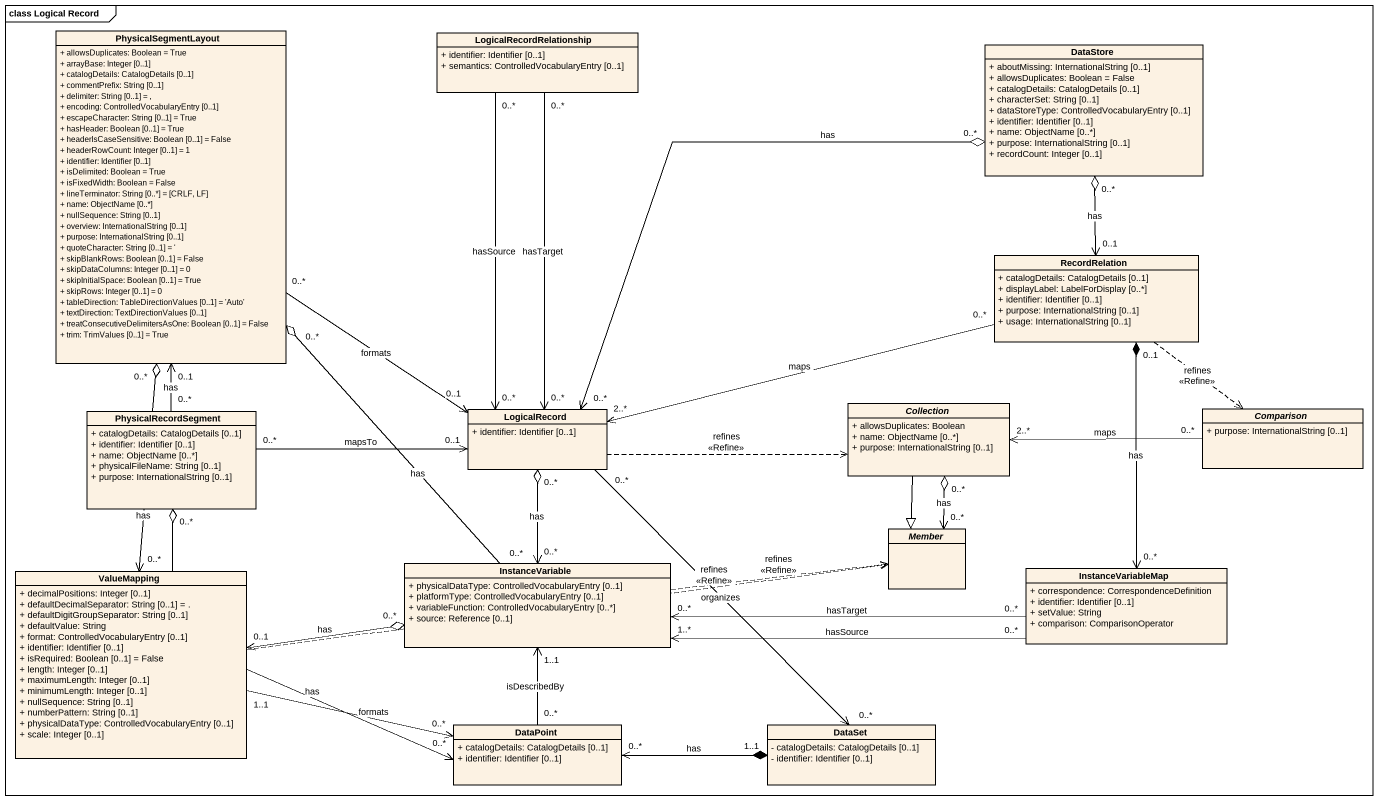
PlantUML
@startuml
mainframe class Logical Record
hide circle
hide empty members
skinparam classAttributeIconSize 0
class PhysicalSegmentLayout {
  + allowsDuplicates: Boolean = True
  + arrayBase: Integer [0..1]
  + catalogDetails: CatalogDetails [0..1]
  + commentPrefix: String [0..1]
  + delimiter: String [0..1] = ,
  + encoding: ControlledVocabularyEntry [0..1]
  + escapeCharacter: String [0..1] = True
  + hasHeader: Boolean [0..1] = True
  + headerIsCaseSensitive: Boolean [0..1] = False
  + headerRowCount: Integer [0..1] = 1
  + identifier: Identifier [0..1]
  + isDelimited: Boolean = True
  + isFixedWidth: Boolean = False
  + lineTerminator: String [0..*] = [CRLF, LF]
  + name: ObjectName [0..*]
  + nullSequence: String [0..1]
  + overview: InternationalString [0..1]
  + purpose: InternationalString [0..1]
  + quoteCharacter: String [0..1] = '
  + skipBlankRows: Boolean [0..1] = False
  + skipDataColumns: Integer [0..1] = 0
  + skipInitialSpace: Boolean [0..1] = True
  + skipRows: Integer [0..1] = 0
  + tableDirection: TableDirectionValues [0..1] = 'Auto'
  + textDirection: TextDirectionValues [0..1]
  + treatConsecutiveDelimitersAsOne: Boolean [0..1] = False
  + trim: TrimValues [0..1] = True
}
class LogicalRecordRelationship {
  + identifier: Identifier [0..1]
  + semantics: ControlledVocabularyEntry [0..1]
}
class DataStore {
  + aboutMissing: InternationalString [0..1]
  + allowsDuplicates: Boolean = False
  + catalogDetails: CatalogDetails [0..1]
  + characterSet: String [0..1]
  + dataStoreType: ControlledVocabularyEntry [0..1]
  + identifier: Identifier [0..1]
  + name: ObjectName [0..*]
  + purpose: InternationalString [0..1]
  + recordCount: Integer [0..1]
}
class RecordRelation {
  + catalogDetails: CatalogDetails [0..1]
  + displayLabel: LabelForDisplay [0..*]
  + identifier: Identifier [0..1]
  + purpose: InternationalString [0..1]
  + usage: InternationalString [0..1]
}
class PhysicalRecordSegment {
  + catalogDetails: CatalogDetails [0..1]
  + identifier: Identifier [0..1]
  + name: ObjectName [0..*]
  + physicalFileName: String [0..1]
  + purpose: InternationalString [0..1]
}
class LogicalRecord {
  + identifier: Identifier [0..1]
}
abstract class Collection {
  + allowsDuplicates: Boolean
  + name: ObjectName [0..*]
  + purpose: InternationalString [0..1]
}
abstract class Comparison {
  + purpose: InternationalString [0..1]
}
abstract class Member
class ValueMapping {
  + decimalPositions: Integer [0..1]
  + defaultDecimalSeparator: String [0..1] = .
  + defaultDigitGroupSeparator: String [0..1]
  + defaultValue: String
  + format: ControlledVocabularyEntry [0..1]
  + identifier: Identifier [0..1]
  + isRequired: Boolean [0..1] = False
  + length: Integer [0..1]
  + maximumLength: Integer [0..1]
  + minimumLength: Integer [0..1]
  + nullSequence: String [0..1]
  + numberPattern: String [0..1]
  + physicalDataType: ControlledVocabularyEntry [0..1]
  + scale: Integer [0..1]
}
class InstanceVariable {
  + physicalDataType: ControlledVocabularyEntry [0..1]
  + platformType: ControlledVocabularyEntry [0..1]
  + variableFunction: ControlledVocabularyEntry [0..*]
  + source: Reference [0..1]
}
class InstanceVariableMap {
  + correspondence: CorrespondenceDefinition
  + identifier: Identifier [0..1]
  + setValue: String
  + comparison: ComparisonOperator
}
class DataPoint {
  + catalogDetails: CatalogDetails [0..1]
  + identifier: Identifier [0..1]
}
class DataSet {
  - catalogDetails: CatalogDetails [0..1]
  - identifier: Identifier [0..1]
}
PhysicalSegmentLayout "0..*" --> "0..1" LogicalRecord : formats
LogicalRecordRelationship "0..*" --> "0..*" LogicalRecord : hasTarget
LogicalRecordRelationship "0..*" --> "0..*" LogicalRecord : hasSource
RecordRelation "0..1" <-up-o "0..*" DataStore : has
RecordRelation "0..*" -left-> "2..*" LogicalRecord : maps
RecordRelation ..> Comparison : refines\n<<Refine>>
PhysicalRecordSegment "0..*" -up-> "0..1" PhysicalSegmentLayout : has
PhysicalRecordSegment "0..*" -right-> "0..1" LogicalRecord : mapsTo
LogicalRecord "0..*" <-right-o "0..*" DataStore : has
LogicalRecord .right.> Collection : refines\n<<Refine>>
LogicalRecord "0..*" --> "0..*" DataSet : organizes
Collection --|> Member
Comparison "0..*" -left-> "2..*" Collection : maps
Member "0..*" <-up-o "0..*" Collection : has
ValueMapping "0..*" <-up-o "0..*" PhysicalSegmentLayout : has
ValueMapping .right.> Member : refines\n<<Refine>>
ValueMapping "0..1" <-right-o "0..*" InstanceVariable : has
ValueMapping "1..1" -right-> "0..*" DataPoint : formats
InstanceVariable "0..*" -up-o "0..*" PhysicalSegmentLayout : has
InstanceVariable "0..*" <-up-o "0..*" LogicalRecord : has
InstanceVariable .right.> Member : refines\n<<Refine>>
InstanceVariableMap "0..*" <-up-* "0..1" RecordRelation : has
InstanceVariableMap "0..*" -left-> "0..*" InstanceVariable : hasTarget
InstanceVariableMap "0..*" -left-> "1..*" InstanceVariable : hasSource
DataPoint "0..*" <-up-o "0..*" PhysicalRecordSegment : has
DataPoint "0..*" -up-> "1..1" InstanceVariable : isDescribedBy
DataPoint "0..*" <-right-* "1..1" DataSet : has
@enduml
